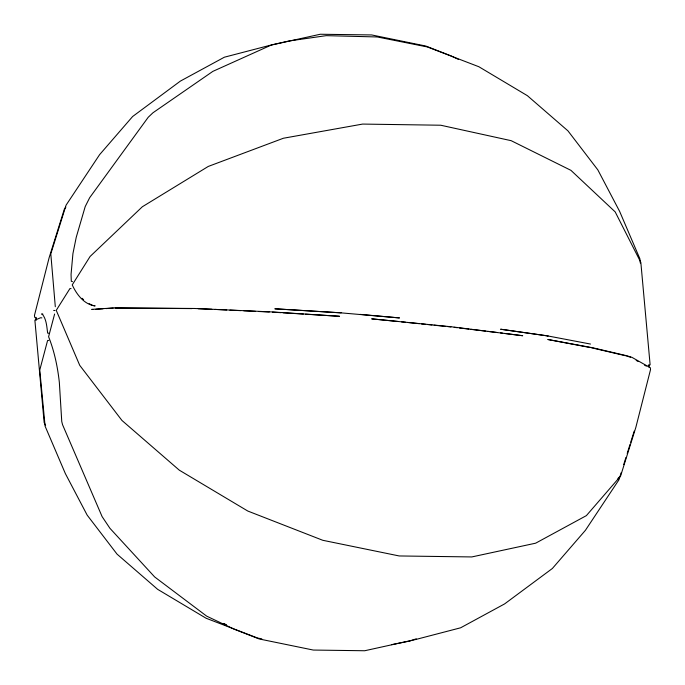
<?xml version="1.0" encoding="UTF-8"?>
<svg xmlns="http://www.w3.org/2000/svg" width="685" height="685" viewBox="0 0 685 685"><rect width="100%" height="100%" fill="white"/><g stroke="black" fill="none" stroke-linecap="round" stroke-linejoin="round"><path stroke-width="1.03" d="M54.612 314.038L48.592 336.737C54.398 351.319 57.617 366.835 59.347 382.401L61.753 421.515L62.532 424.657L102.108 516.61L109.908 528.272L154.656 576.941L206.682 616.149L234.21 629.215L259.213 638.968L313.302 650.056L364.703 650.75L415.718 639.499L460.628 627.794L504.614 603.905L552.375 568.481L585.418 530.31L618.923 479.834L621.149 472.736M623.692 464.61L625.927 457.512M627.195 453.453L630.063 444.317M630.697 442.287L634.199 431.122M617.819 479.175L618.632 477.334M54.946 310.545L53.67 310.416M65.837 207.238L64.45 208.848L49.166 257.569L34.473 315.374L34.644 317.232L36.493 318.268M416.232 638.814L409.895 641.014L391.529 644.662M648.215 365.653L650.125 364.848L640.843 262.449L615.181 211.888L570.947 170.351L511.156 140.673L440.738 125.227L362.622 124.079L283.402 138.242L208.266 166.438L142.334 206.767L90.095 256.473L72.233 284.9C76.6 294.353 84.067 304.517 95.129 305.912L92.484 305.399L89.144 303.669M48.806 340.394L47.59 340.496L39.764 370.046L45.099 426.181L65.358 473.592L87.158 515.111L117.049 554.139L157.627 589.323L206.117 618.255L257.637 638.052L261.816 638.882M95.866 309.303L102.998 308.798M106.055 308.584L113.188 308.079M115.071 308.044L191.937 308.592M198.239 308.729L211.802 309.269M214.996 309.423L226.709 309.98M229.903 310.134L240.546 310.63M243.74 310.784L255.454 311.341M258.647 311.495L269.299 312M341.173 312.822L274.839 308.798L341.224 312.882L399.501 317.926L360.182 314.381M272.493 312.146L281.013 312.677M283.136 312.805L303.369 314.055M305.493 314.184L339.563 316.29L272.091 311.94L194.343 308.473L114.275 307.899L91.704 309.38L92.817 309.517M398.25 321.496L371.664 318.859L451.441 326.779L522.698 335.727L504.776 333.458M401.419 321.83L405.631 322.267M407.746 322.481L419.34 323.688M421.446 323.902L425.668 324.339M427.774 324.562L431.995 324.998M434.102 325.212L445.704 326.42M447.81 326.634L450.97 326.959M42.872 314.132L41.597 313.995L42.444 314.304C46.563 319.595 46.76 326.728 47.65 333.115L48.926 333.244M41.862 317.883L40.586 317.754L34.875 320.152L44.157 422.551L45.612 425.419M454.138 327.344L457.306 327.721M459.412 327.978L468.908 329.117M471.015 329.374L485.785 331.146M487.9 331.403L497.396 332.542M71.069 288.65L69.964 288.513L56.239 310.348L79.725 365.328L121.956 420.462L179.282 470.158L247.782 511.036L322.789 540.294L399.201 555.955L471.794 556.939L535.644 543.188L586.377 515.625L620.55 476.152L635.834 427.431L650.527 369.626L650.356 367.768L631.93 357.339L626.741 355.729L592.551 347.732L547.812 339.486L590.384 347.569M500.555 332.927L502.67 333.193M547.315 335.847L500.624 329.22L548.103 335.992L547.315 335.847L590.487 344.05M591.42 347.766L625.619 355.763M626.629 356.063L630.654 357.253M72.464 281.646L71.291 281.278L71.06 274.342L72.927 253.638L76.24 237.284L85.205 206.57L89.666 197.717L148.208 117.289L152.969 112.768L212.864 71.368L271.662 44.885L289.25 40.937L326.231 35.654L377.281 36.964L427.363 46.948L478.883 66.745L527.373 95.677L567.951 130.861L597.842 169.889L619.642 211.408L639.901 258.819L640.304 263.057M226.153 624.686L223.173 623.555L226.041 624.669M458.385 59.389L450.79 55.785L425.787 46.032L371.698 34.944L320.297 34.25L269.282 45.501L224.372 57.206L180.386 81.095L132.625 116.519L99.582 154.69L66.077 205.166L50.801 253.878L55.305 306.726M636.185 360.387L638.026 361.432M644.474 365.079L646.315 366.124M82.046 298.292L83.579 299.653M35.92 317.318L36.151 320.28M648.849 364.72L649.055 367.134"/></g></svg>
